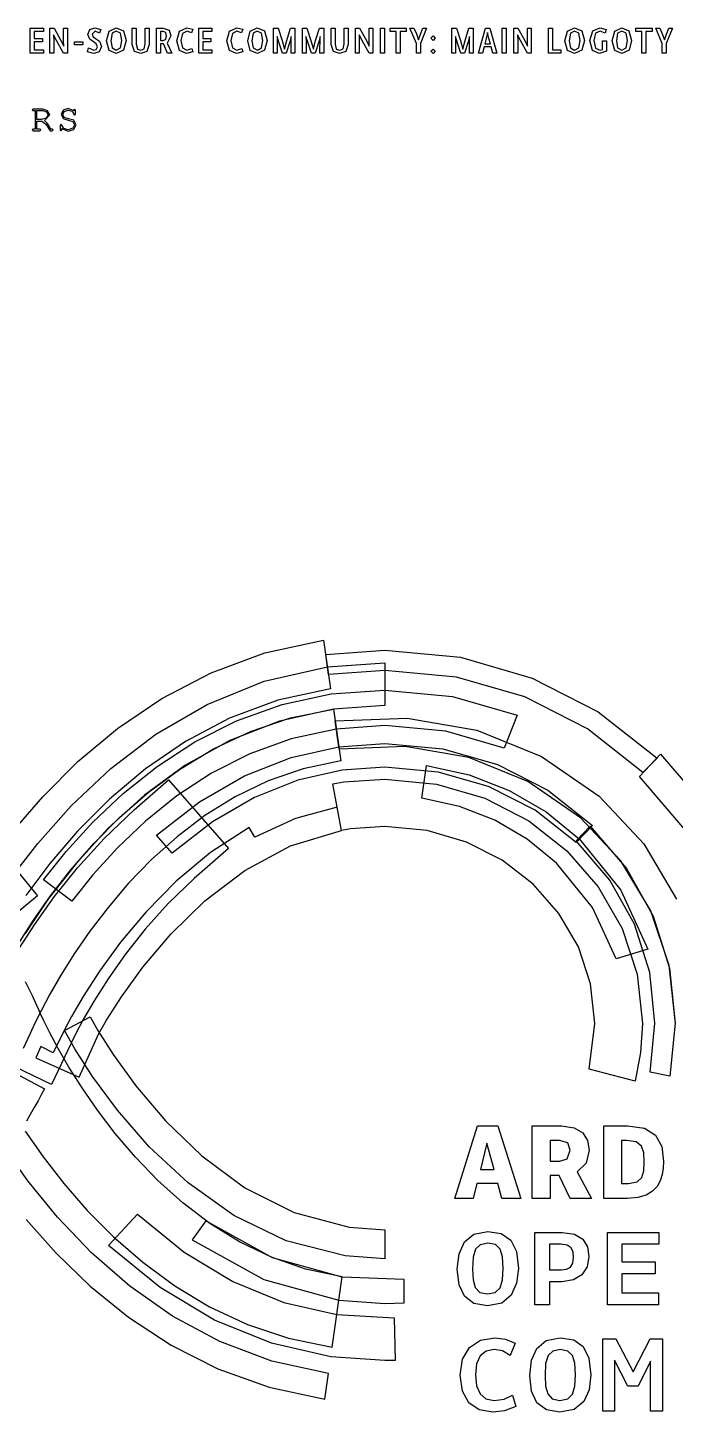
# Model space of a CAD drawing. Extents: x 21.95 to 29.86, y -23 to -15.75.
# Drawn here: x 24.742 to 27.063, y -20.715 to -15.751 of the extents above; entities that cross this region are included whole.
import ezdxf

# ---------------------------------------------------------------- set-up
doc = ezdxf.new("R2010")
doc.units = 0
doc.layers.get('0').update_dxf_attribs({"linetype": 'CONTINUOUS'})

msp = doc.modelspace()

# ---------------------------------------------------------------- linework, layer by layer
at = {"color": 9}
for p, q in [((24.751, -15.7519), (24.7978, -15.7519)), ((24.751, -15.8422), (24.751, -15.7519)), ((24.7978, -15.764), (24.7651, -15.764)), ((24.7651, -15.764), (24.7651, -15.79)), ((24.7978, -15.7519), (24.7978, -15.764)), ((24.8215, -15.7519), (24.8361, -15.7519)), ((24.8215, -15.8422), (24.8215, -15.7519)), ((24.8453, -15.7968), (24.8346, -15.7761)), ((24.8346, -15.7761), (24.8351, -15.7964)), ((24.8361, -15.7519), (24.8608, -15.7967)), ((24.8704, -15.7986), (24.8704, -15.7519)), ((24.8704, -15.7519), (24.884, -15.7519)), ((24.884, -15.7519), (24.884, -15.8422)), ((24.9576, -15.7749), (24.9647, -15.7574)), ((24.964, -15.7919), (24.9576, -15.7749)), ((24.9647, -15.7574), (24.9825, -15.7507)), ((24.9837, -15.7626), (24.9724, -15.7739)), ((24.9724, -15.7739), (24.9763, -15.7838)), ((24.9763, -15.7838), (24.985, -15.7894)), ((24.9825, -15.7507), (25.0039, -15.7572)), ((24.9993, -15.7704), (24.9837, -15.7626)), ((25.0039, -15.7572), (24.9993, -15.7704)), ((25.0246, -15.7976), (25.0338, -15.7633)), ((25.0338, -15.7633), (25.059, -15.7507)), ((25.0442, -15.7708), (25.0394, -15.7976)), ((25.059, -15.7626), (25.0442, -15.7708)), ((25.059, -15.7507), (25.0846, -15.7617)), ((25.0743, -15.7706), (25.059, -15.7626)), ((25.0792, -15.7972), (25.0743, -15.7706)), ((25.0846, -15.7617), (25.0942, -15.7972)), ((25.1167, -15.8115), (25.1167, -15.7519)), ((25.1167, -15.7519), (25.1308, -15.7519)), ((25.1308, -15.7519), (25.1308, -15.8094)), ((25.1633, -15.8087), (25.1633, -15.7519)), ((25.1633, -15.7519), (25.1772, -15.7519)), ((25.1772, -15.7519), (25.1772, -15.8108)), ((25.2039, -15.7519), (25.2276, -15.7519)), ((25.2039, -15.8422), (25.2039, -15.7519)), ((25.2268, -15.764), (25.2181, -15.764)), ((25.2181, -15.764), (25.2181, -15.7972)), ((25.2367, -15.7678), (25.2268, -15.764)), ((25.2276, -15.7519), (25.2485, -15.7593)), ((25.2361, -15.7936), (25.2397, -15.7806)), ((25.2397, -15.7806), (25.2367, -15.7678)), ((25.2546, -15.7801), (25.2414, -15.8056)), ((25.2485, -15.7593), (25.2546, -15.7801)), ((25.2761, -15.7976), (25.2862, -15.7626)), ((25.2862, -15.7626), (25.3122, -15.7507)), ((25.2965, -15.7713), (25.291, -15.7972)), ((25.3128, -15.7626), (25.2965, -15.7713)), ((25.3122, -15.7507), (25.3335, -15.7565)), ((25.3289, -15.7696), (25.3128, -15.7626)), ((25.3335, -15.7565), (25.3289, -15.7696)), ((25.3551, -15.7519), (25.4019, -15.7519)), ((25.3551, -15.8422), (25.3551, -15.7519)), ((25.4019, -15.764), (25.3693, -15.764)), ((25.3693, -15.764), (25.3693, -15.79)), ((25.4019, -15.7519), (25.4019, -15.764)), ((25.4551, -15.7976), (25.4653, -15.7626)), ((25.4653, -15.7626), (25.4914, -15.7507)), ((25.4757, -15.7713), (25.47, -15.7972)), ((25.4919, -15.7626), (25.4757, -15.7713)), ((25.4914, -15.7507), (25.5126, -15.7565)), ((25.5081, -15.7696), (25.4919, -15.7626)), ((25.5126, -15.7565), (25.5081, -15.7696)), ((25.5303, -15.7976), (25.5394, -15.7633)), ((25.5394, -15.7633), (25.5647, -15.7507)), ((25.5499, -15.7708), (25.5451, -15.7976)), ((25.5647, -15.7626), (25.5499, -15.7708)), ((25.5647, -15.7507), (25.5903, -15.7617)), ((25.58, -15.7706), (25.5647, -15.7626)), ((25.5849, -15.7972), (25.58, -15.7706)), ((25.5903, -15.7617), (25.5999, -15.7972)), ((25.6233, -15.7519), (25.639, -15.7519)), ((25.6233, -15.8422), (25.6233, -15.7519)), ((25.6419, -15.8028), (25.6357, -15.7817)), ((25.6357, -15.7817), (25.636, -15.8021)), ((25.639, -15.7519), (25.6535, -15.7969)), ((25.6701, -15.7969), (25.684, -15.7519)), ((25.686, -15.7817), (25.6813, -15.8011)), ((25.684, -15.7519), (25.6993, -15.7519)), ((25.6857, -15.8422), (25.686, -15.7817)), ((25.6993, -15.7519), (25.6993, -15.8422)), ((25.7269, -15.7519), (25.7426, -15.7519)), ((25.7269, -15.8422), (25.7269, -15.7519)), ((25.7456, -15.8028), (25.7393, -15.7817)), ((25.7393, -15.7817), (25.7396, -15.8021)), ((25.7426, -15.7519), (25.7571, -15.7969)), ((25.7737, -15.7969), (25.7876, -15.7519)), ((25.7896, -15.7817), (25.7849, -15.8011)), ((25.7876, -15.7519), (25.8029, -15.7519)), ((25.7893, -15.8422), (25.7896, -15.7817)), ((25.8029, -15.7519), (25.8029, -15.8422)), ((25.8296, -15.8115), (25.8296, -15.7519)), ((25.8296, -15.7519), (25.8438, -15.7519)), ((25.8438, -15.7519), (25.8438, -15.8094)), ((25.8762, -15.8087), (25.8762, -15.7519)), ((25.8762, -15.7519), (25.8901, -15.7519)), ((25.8901, -15.7519), (25.8901, -15.8108)), ((25.9168, -15.7519), (25.9314, -15.7519)), ((25.9168, -15.8422), (25.9168, -15.7519)), ((25.9406, -15.7968), (25.9299, -15.7761)), ((25.9299, -15.7761), (25.9304, -15.7964)), ((25.9314, -15.7519), (25.9561, -15.7967)), ((25.9657, -15.7986), (25.9657, -15.7519)), ((25.9657, -15.7519), (25.9793, -15.7519)), ((25.9793, -15.7519), (25.9793, -15.8422)), ((26.0069, -15.7519), (26.0211, -15.7519)), ((26.0069, -15.8422), (26.0069, -15.7519)), ((26.0211, -15.7519), (26.0211, -15.8422)), ((26.0406, -15.764), (26.0406, -15.7519)), ((26.0406, -15.7519), (26.0985, -15.7519)), ((26.0625, -15.764), (26.0406, -15.764)), ((26.0625, -15.8422), (26.0625, -15.764)), ((26.0985, -15.764), (26.0767, -15.764)), ((26.0767, -15.764), (26.0767, -15.8422)), ((26.0985, -15.7519), (26.0985, -15.764)), ((26.1354, -15.8071), (26.1118, -15.7519)), ((26.1118, -15.7519), (26.1262, -15.7519)), ((26.1262, -15.7519), (26.1349, -15.7733)), ((26.1349, -15.7733), (26.1428, -15.7946)), ((26.1428, -15.7946), (26.1503, -15.7735)), ((26.1718, -15.7519), (26.1496, -15.8068)), ((26.1503, -15.7735), (26.1582, -15.7519)), ((26.1582, -15.7519), (26.1718, -15.7519)), ((26.1869, -15.7882), (26.1949, -15.78)), ((26.1949, -15.78), (26.2028, -15.7882)), ((26.2626, -15.7519), (26.2783, -15.7519)), ((26.2626, -15.8422), (26.2626, -15.7519)), ((26.2813, -15.8028), (26.275, -15.7817)), ((26.275, -15.7817), (26.2753, -15.8021)), ((26.2783, -15.7519), (26.2928, -15.7969)), ((26.3094, -15.7969), (26.3233, -15.7519)), ((26.3253, -15.7817), (26.3206, -15.8011)), ((26.3233, -15.7519), (26.3386, -15.7519)), ((26.325, -15.8422), (26.3253, -15.7817)), ((26.3386, -15.7519), (26.3386, -15.8422)), ((26.3579, -15.8422), (26.3831, -15.7519)), ((26.3831, -15.7519), (26.3982, -15.7519)), ((26.3903, -15.7676), (26.3856, -15.79)), ((26.3949, -15.7896), (26.3903, -15.7676)), ((26.3982, -15.7519), (26.4235, -15.8422)), ((26.4428, -15.7519), (26.4568, -15.7519)), ((26.4428, -15.8422), (26.4428, -15.7519)), ((26.4568, -15.7519), (26.4568, -15.8422)), ((26.4844, -15.7519), (26.499, -15.7519)), ((26.4844, -15.8422), (26.4844, -15.7519)), ((26.5082, -15.7968), (26.4975, -15.7761)), ((26.4975, -15.7761), (26.4981, -15.7964)), ((26.499, -15.7519), (26.5237, -15.7967)), ((26.5333, -15.7986), (26.5333, -15.7519)), ((26.5333, -15.7519), (26.5469, -15.7519)), ((26.5469, -15.7519), (26.5469, -15.8422)), ((26.6082, -15.7519), (26.6224, -15.7519)), ((26.6082, -15.8422), (26.6082, -15.7519)), ((26.6224, -15.7519), (26.6224, -15.83)), ((26.6676, -15.7976), (26.6768, -15.7633)), ((26.6768, -15.7633), (26.7021, -15.7507)), ((26.6871, -15.7708), (26.6825, -15.7976)), ((26.7021, -15.7626), (26.6871, -15.7708)), ((26.7021, -15.7507), (26.7276, -15.7617)), ((26.7172, -15.7706), (26.7021, -15.7626)), ((26.7222, -15.7972), (26.7172, -15.7706)), ((26.7276, -15.7617), (26.7372, -15.7972)), ((26.7564, -15.7972), (26.7672, -15.7619)), ((26.7672, -15.7619), (26.7936, -15.7507)), ((26.7775, -15.7704), (26.7713, -15.7969)), ((26.794, -15.7626), (26.7775, -15.7704)), ((26.7936, -15.7507), (26.8158, -15.7569)), ((26.8113, -15.7703), (26.794, -15.7626)), ((26.8158, -15.7569), (26.8113, -15.7703)), ((26.8368, -15.7976), (26.846, -15.7633)), ((26.846, -15.7633), (26.8712, -15.7507)), ((26.8563, -15.7708), (26.8517, -15.7976)), ((26.8712, -15.7626), (26.8563, -15.7708)), ((26.8712, -15.7507), (26.8968, -15.7617)), ((26.8864, -15.7706), (26.8712, -15.7626)), ((26.8914, -15.7972), (26.8864, -15.7706)), ((26.8968, -15.7617), (26.9064, -15.7972)), ((26.9217, -15.764), (26.9217, -15.7519)), ((26.9217, -15.7519), (26.9796, -15.7519)), ((26.9436, -15.764), (26.9217, -15.764)), ((26.9436, -15.8422), (26.9436, -15.764)), ((26.9796, -15.764), (26.9578, -15.764)), ((26.9578, -15.764), (26.9578, -15.8422)), ((26.9796, -15.7519), (26.9796, -15.764)), ((27.0165, -15.8071), (26.9929, -15.7519)), ((26.9929, -15.7519), (27.0074, -15.7519)), ((27.0074, -15.7519), (27.016, -15.7733)), ((27.016, -15.7733), (27.0239, -15.7946)), ((27.0239, -15.7946), (27.0314, -15.7735)), ((27.0529, -15.7519), (27.0307, -15.8068)), ((27.0314, -15.7735), (27.0393, -15.7519)), ((27.0393, -15.7519), (27.0529, -15.7519)), ((24.7651, -15.79), (24.7943, -15.79)), ((24.7943, -15.8019), (24.7651, -15.8019)), ((24.7651, -15.8019), (24.7651, -15.83)), ((24.7651, -15.83), (24.7978, -15.83)), ((24.7943, -15.79), (24.7943, -15.8019)), ((24.7978, -15.83), (24.7978, -15.8422)), ((24.8351, -15.7964), (24.8351, -15.8422)), ((24.8701, -15.8422), (24.8453, -15.7968)), ((24.8608, -15.7967), (24.8707, -15.8164)), ((24.8707, -15.8164), (24.8704, -15.7986)), ((24.9093, -15.8126), (24.9093, -15.8008)), ((24.9093, -15.8008), (24.9393, -15.8008)), ((24.9393, -15.8126), (24.9093, -15.8126)), ((24.9393, -15.8008), (24.9393, -15.8126)), ((24.9564, -15.8368), (24.9596, -15.8231)), ((24.9596, -15.8231), (24.9785, -15.8318)), ((24.9775, -15.8015), (24.964, -15.7919)), ((24.9871, -15.8081), (24.9775, -15.8015)), ((24.9785, -15.8318), (24.9874, -15.8289)), ((24.985, -15.7894), (24.9993, -15.7993)), ((24.9914, -15.8194), (24.9871, -15.8081)), ((24.9874, -15.8289), (24.9914, -15.8194)), ((25.0062, -15.8183), (24.9985, -15.8368)), ((24.9993, -15.7993), (25.0062, -15.8183)), ((25.0338, -15.8319), (25.0246, -15.7976)), ((25.0592, -15.8435), (25.0338, -15.8319)), ((25.0394, -15.7976), (25.044, -15.8232)), ((25.044, -15.8232), (25.0592, -15.8317)), ((25.0592, -15.8317), (25.0743, -15.8231)), ((25.0849, -15.8308), (25.0592, -15.8435)), ((25.0743, -15.8231), (25.0792, -15.7972)), ((25.0942, -15.7972), (25.0849, -15.8308)), ((25.1247, -15.8362), (25.1167, -15.8115)), ((25.1308, -15.8094), (25.1349, -15.8274)), ((25.1349, -15.8274), (25.1472, -15.8318)), ((25.1472, -15.8318), (25.1594, -15.8267)), ((25.1594, -15.8267), (25.1633, -15.8087)), ((25.1772, -15.8108), (25.1689, -15.8356)), ((25.2181, -15.7972), (25.2272, -15.7972)), ((25.2283, -15.8089), (25.2181, -15.8089)), ((25.2181, -15.8089), (25.2181, -15.8422)), ((25.2272, -15.7972), (25.2361, -15.7936)), ((25.2431, -15.8422), (25.2283, -15.8089)), ((25.2414, -15.8056), (25.2586, -15.8422)), ((25.2854, -15.8328), (25.2761, -15.7976)), ((25.3107, -15.8435), (25.2854, -15.8328)), ((25.291, -15.7972), (25.2965, -15.8232)), ((25.2965, -15.8232), (25.3124, -15.8317)), ((25.3124, -15.8317), (25.3303, -15.8249)), ((25.3303, -15.8249), (25.334, -15.8371)), ((25.3693, -15.79), (25.3985, -15.79)), ((25.3985, -15.8019), (25.3693, -15.8019)), ((25.3693, -15.8019), (25.3693, -15.83)), ((25.3693, -15.83), (25.4019, -15.83)), ((25.3985, -15.79), (25.3985, -15.8019)), ((25.4019, -15.83), (25.4019, -15.8422)), ((25.4646, -15.8328), (25.4551, -15.7976)), ((25.4899, -15.8435), (25.4646, -15.8328)), ((25.47, -15.7972), (25.4757, -15.8232)), ((25.4757, -15.8232), (25.4915, -15.8317)), ((25.4915, -15.8317), (25.5094, -15.8249)), ((25.5094, -15.8249), (25.5132, -15.8371)), ((25.5394, -15.8319), (25.5303, -15.7976)), ((25.5649, -15.8435), (25.5394, -15.8319)), ((25.5451, -15.7976), (25.5497, -15.8232)), ((25.5497, -15.8232), (25.5649, -15.8317)), ((25.5649, -15.8317), (25.58, -15.8231)), ((25.5906, -15.8308), (25.5649, -15.8435)), ((25.58, -15.8231), (25.5849, -15.7972)), ((25.5999, -15.7972), (25.5906, -15.8308)), ((25.636, -15.8021), (25.636, -15.8422)), ((25.6549, -15.8422), (25.6419, -15.8028)), ((25.6535, -15.7969), (25.6619, -15.8275)), ((25.6619, -15.8275), (25.6701, -15.7969)), ((25.6813, -15.8011), (25.6686, -15.8422)), ((25.7396, -15.8021), (25.7396, -15.8422)), ((25.7585, -15.8422), (25.7456, -15.8028)), ((25.7571, -15.7969), (25.7656, -15.8275)), ((25.7656, -15.8275), (25.7737, -15.7969)), ((25.7849, -15.8011), (25.7722, -15.8422)), ((25.8375, -15.8362), (25.8296, -15.8115)), ((25.8438, -15.8094), (25.8479, -15.8274)), ((25.8479, -15.8274), (25.8601, -15.8318)), ((25.8601, -15.8318), (25.8724, -15.8267)), ((25.8724, -15.8267), (25.8762, -15.8087)), ((25.8901, -15.8108), (25.8818, -15.8356)), ((25.9304, -15.7964), (25.9304, -15.8422)), ((25.9654, -15.8422), (25.9406, -15.7968)), ((25.9561, -15.7967), (25.966, -15.8164)), ((25.966, -15.8164), (25.9657, -15.7986)), ((26.1354, -15.8422), (26.1354, -15.8071)), ((26.1496, -15.8068), (26.1496, -15.8422)), ((26.1949, -15.7965), (26.1869, -15.7882)), ((26.1869, -15.8353), (26.1949, -15.8271)), ((26.2028, -15.7882), (26.1949, -15.7965)), ((26.1949, -15.8271), (26.2028, -15.8353)), ((26.2753, -15.8021), (26.2753, -15.8422)), ((26.2942, -15.8422), (26.2813, -15.8028)), ((26.2928, -15.7969), (26.3012, -15.8275)), ((26.3012, -15.8275), (26.3094, -15.7969)), ((26.3206, -15.8011), (26.3079, -15.8422)), ((26.3775, -15.8199), (26.3718, -15.8422)), ((26.4032, -15.8199), (26.3775, -15.8199)), ((26.3856, -15.79), (26.3803, -15.8086)), ((26.3803, -15.8086), (26.4001, -15.8086)), ((26.4001, -15.8086), (26.3949, -15.7896)), ((26.409, -15.8422), (26.4032, -15.8199)), ((26.4981, -15.7964), (26.4981, -15.8422)), ((26.5331, -15.8422), (26.5082, -15.7968)), ((26.5237, -15.7967), (26.5336, -15.8164)), ((26.5336, -15.8164), (26.5333, -15.7986)), ((26.6224, -15.83), (26.6525, -15.83)), ((26.6525, -15.83), (26.6525, -15.8422)), ((26.6768, -15.8319), (26.6676, -15.7976)), ((26.7022, -15.8435), (26.6768, -15.8319)), ((26.6825, -15.7976), (26.6871, -15.8232)), ((26.6871, -15.8232), (26.7022, -15.8317)), ((26.7022, -15.8317), (26.7172, -15.8231)), ((26.7279, -15.8308), (26.7022, -15.8435)), ((26.7172, -15.8231), (26.7222, -15.7972)), ((26.7372, -15.7972), (26.7279, -15.8308)), ((26.7664, -15.8326), (26.7564, -15.7972)), ((26.7915, -15.8435), (26.7664, -15.8326)), ((26.7713, -15.7969), (26.7775, -15.8239)), ((26.7775, -15.8239), (26.7935, -15.8318)), ((26.7935, -15.8318), (26.8025, -15.8293)), ((26.8025, -15.8293), (26.8025, -15.7976)), ((26.8025, -15.7976), (26.8165, -15.7976)), ((26.8165, -15.7976), (26.8165, -15.8353)), ((26.846, -15.8319), (26.8368, -15.7976)), ((26.8714, -15.8435), (26.846, -15.8319)), ((26.8517, -15.7976), (26.8563, -15.8232)), ((26.8563, -15.8232), (26.8714, -15.8317)), ((26.8714, -15.8317), (26.8864, -15.8231)), ((26.8971, -15.8308), (26.8714, -15.8435)), ((26.8864, -15.8231), (26.8914, -15.7972)), ((26.9064, -15.7972), (26.8971, -15.8308)), ((27.0165, -15.8422), (27.0165, -15.8071)), ((27.0307, -15.8068), (27.0307, -15.8422)), ((24.7978, -15.8422), (24.751, -15.8422)), ((24.8351, -15.8422), (24.8215, -15.8422)), ((24.884, -15.8422), (24.8701, -15.8422)), ((24.9793, -15.8435), (24.9564, -15.8368)), ((24.9985, -15.8368), (24.9793, -15.8435)), ((25.1467, -15.8435), (25.1247, -15.8362)), ((25.1689, -15.8356), (25.1467, -15.8435)), ((25.2181, -15.8422), (25.2039, -15.8422)), ((25.2586, -15.8422), (25.2431, -15.8422)), ((25.334, -15.8371), (25.3107, -15.8435)), ((25.4019, -15.8422), (25.3551, -15.8422)), ((25.5132, -15.8371), (25.4899, -15.8435)), ((25.636, -15.8422), (25.6233, -15.8422)), ((25.6686, -15.8422), (25.6549, -15.8422)), ((25.6993, -15.8422), (25.6857, -15.8422)), ((25.7396, -15.8422), (25.7269, -15.8422)), ((25.7722, -15.8422), (25.7585, -15.8422)), ((25.8029, -15.8422), (25.7893, -15.8422)), ((25.8596, -15.8435), (25.8375, -15.8362)), ((25.8818, -15.8356), (25.8596, -15.8435)), ((25.9304, -15.8422), (25.9168, -15.8422)), ((25.9793, -15.8422), (25.9654, -15.8422)), ((26.0211, -15.8422), (26.0069, -15.8422)), ((26.0767, -15.8422), (26.0625, -15.8422)), ((26.1496, -15.8422), (26.1354, -15.8422)), ((26.1949, -15.8438), (26.1869, -15.8353)), ((26.2028, -15.8353), (26.1949, -15.8438)), ((26.2753, -15.8422), (26.2626, -15.8422)), ((26.3079, -15.8422), (26.2942, -15.8422)), ((26.3386, -15.8422), (26.325, -15.8422)), ((26.3718, -15.8422), (26.3579, -15.8422)), ((26.4235, -15.8422), (26.409, -15.8422)), ((26.4568, -15.8422), (26.4428, -15.8422)), ((26.4981, -15.8422), (26.4844, -15.8422)), ((26.5469, -15.8422), (26.5331, -15.8422)), ((26.6525, -15.8422), (26.6082, -15.8422)), ((26.8165, -15.8353), (26.7915, -15.8435)), ((26.9578, -15.8422), (26.9436, -15.8422)), ((27.0307, -15.8422), (27.0165, -15.8422))]:
    msp.add_line(p, q, dxfattribs=at)
at = {"color": 0}
for p, q in [((24.7615, -16.0422), (24.7576, -16.0451)), ((24.7576, -16.0451), (24.7615, -16.0479)), ((24.7956, -16.0422), (24.7615, -16.0422)), ((24.7615, -16.0479), (24.7689, -16.0479)), ((24.7689, -16.0479), (24.7689, -16.1143)), ((24.7746, -16.0796), (24.7746, -16.0479)), ((24.7746, -16.0479), (24.7956, -16.0479)), ((24.7904, -16.0796), (24.7746, -16.0796)), ((24.8076, -16.0749), (24.7904, -16.0796)), ((24.8131, -16.0486), (24.7956, -16.0422)), ((24.7956, -16.0479), (24.809, -16.0526)), ((24.8014, -16.0838), (24.8206, -16.0637)), ((24.8149, -16.0637), (24.8076, -16.0749)), ((24.809, -16.0526), (24.8149, -16.0637)), ((24.8206, -16.0637), (24.8131, -16.0486)), ((24.8686, -16.0467), (24.8614, -16.0618)), ((24.8614, -16.0618), (24.8685, -16.0761)), ((24.8674, -16.0619), (24.8729, -16.0506)), ((24.8728, -16.0724), (24.8674, -16.0619)), ((24.8685, -16.0761), (24.8874, -16.0826)), ((24.8867, -16.0406), (24.8686, -16.0467)), ((24.8885, -16.0774), (24.8728, -16.0724)), ((24.8729, -16.0506), (24.8872, -16.0461)), ((24.9069, -16.0486), (24.8867, -16.0406)), ((24.8872, -16.0461), (24.901, -16.0503)), ((24.8874, -16.0826), (24.9035, -16.0872)), ((24.9074, -16.0828), (24.8885, -16.0774)), ((24.901, -16.0503), (24.9069, -16.0607)), ((24.91, -16.0422), (24.9069, -16.046)), ((24.9069, -16.046), (24.9069, -16.0486)), ((24.9069, -16.0607), (24.91, -16.064)), ((24.9156, -16.0992), (24.9074, -16.0828)), ((24.9125, -16.046), (24.91, -16.0422)), ((24.91, -16.064), (24.9125, -16.0603)), ((24.9125, -16.0603), (24.9125, -16.046)), ((24.7615, -16.1143), (24.7576, -16.1171)), ((24.7576, -16.1171), (24.7615, -16.12)), ((24.7689, -16.1143), (24.7615, -16.1143)), ((24.7615, -16.12), (24.785, -16.12)), ((24.7746, -16.0853), (24.7928, -16.0853)), ((24.7746, -16.1143), (24.7746, -16.0853)), ((24.785, -16.1143), (24.7746, -16.1143)), ((24.7886, -16.1171), (24.785, -16.1143)), ((24.785, -16.12), (24.7886, -16.1171)), ((24.7928, -16.0853), (24.8065, -16.0961)), ((24.8124, -16.094), (24.8014, -16.0838)), ((24.8065, -16.0961), (24.8217, -16.12)), ((24.8251, -16.1143), (24.8124, -16.094)), ((24.8217, -16.12), (24.8294, -16.12)), ((24.8294, -16.1143), (24.8251, -16.1143)), ((24.8331, -16.1171), (24.8294, -16.1143)), ((24.8294, -16.12), (24.8331, -16.1171)), ((24.8611, -16.0969), (24.8583, -16.1008)), ((24.8583, -16.1008), (24.8583, -16.1163)), ((24.8583, -16.1163), (24.8608, -16.12)), ((24.8608, -16.12), (24.8639, -16.1163)), ((24.8639, -16.1004), (24.8611, -16.0969)), ((24.871, -16.1118), (24.8639, -16.1004)), ((24.8639, -16.1163), (24.8639, -16.1121)), ((24.8639, -16.1121), (24.8872, -16.1221)), ((24.8872, -16.1165), (24.871, -16.1118)), ((24.9032, -16.1115), (24.8872, -16.1165)), ((24.8872, -16.1221), (24.9076, -16.1157)), ((24.9094, -16.0989), (24.9032, -16.1115)), ((24.9035, -16.0872), (24.9094, -16.0989)), ((24.9076, -16.1157), (24.9156, -16.0992))]:
    msp.add_line(p, q, dxfattribs=at)
at = {"color": 122}
for p, q in [((25.5919, -17.9924), (25.8026, -17.9468)), ((25.8026, -17.9468), (25.8274, -18.1204)), ((25.3989, -18.0633), (25.5919, -17.9924)), ((25.2229, -18.1551), (25.3989, -18.0633)), ((25.064, -18.2629), (25.2229, -18.1551)), ((25.6389, -18.1615), (25.4656, -18.226)), ((25.8274, -18.1204), (25.6389, -18.1615)), ((25.684, -18.2254), (25.8378, -18.1937)), ((25.8378, -18.1937), (25.8643, -18.379)), ((24.9217, -18.3819), (25.064, -18.2629)), ((25.4656, -18.226), (25.3072, -18.3093)), ((25.5408, -18.2736), (25.684, -18.2254)), ((25.3072, -18.3093), (25.1638, -18.4075)), ((25.4081, -18.3358), (25.5408, -18.2736)), ((25.8571, -18.3285), (26.0218, -18.3167)), ((26.0218, -18.3167), (26.2294, -18.336)), ((25.2854, -18.4096), (25.4081, -18.3358)), ((25.6856, -18.3671), (25.8571, -18.3285)), ((26.2294, -18.336), (26.4257, -18.3925)), ((24.7957, -18.5076), (24.9217, -18.3819)), ((25.1638, -18.4075), (25.035, -18.5161)), ((25.1731, -18.4924), (25.2854, -18.4096)), ((25.519, -18.4331), (25.6856, -18.3671)), ((25.7292, -18.4074), (25.6031, -18.4511)), ((25.869, -18.4128), (25.7097, -18.4486)), ((25.8643, -18.379), (25.7292, -18.4074)), ((26.0218, -18.4018), (25.869, -18.4128)), ((26.2132, -18.4194), (26.0218, -18.4018)), ((26.1546, -18.5133), (26.1714, -18.3953)), ((26.1714, -18.3953), (26.3242, -18.429)), ((26.4257, -18.3925), (26.6063, -18.4846)), ((25.3579, -18.5261), (25.519, -18.4331)), ((25.6031, -18.4511), (25.4857, -18.5079)), ((25.7097, -18.4486), (25.5546, -18.5104)), ((26.394, -18.4715), (26.2132, -18.4194)), ((26.3242, -18.429), (26.4676, -18.485)), ((24.686, -18.6353), (24.7957, -18.5076)), ((25.0707, -18.5817), (25.1731, -18.4924)), ((25.4857, -18.5079), (25.3771, -18.5753)), ((25.5546, -18.5104), (25.4042, -18.5975)), ((26.2892, -18.5429), (26.1546, -18.5133)), ((26.5603, -18.5561), (26.394, -18.4715)), ((26.4676, -18.485), (26.6, -18.5621)), ((26.6063, -18.4846), (26.7664, -18.6103)), ((25.035, -18.5161), (24.9208, -18.6307)), ((25.2031, -18.646), (25.3579, -18.5261)), ((25.8513, -18.5451), (25.7017, -18.5861)), ((25.8665, -18.6288), (25.8513, -18.5451)), ((26.4156, -18.5922), (26.2892, -18.5429)), ((26.7075, -18.6718), (26.5603, -18.5561)), ((26.6, -18.5621), (26.7193, -18.6594)), ((24.9783, -18.675), (25.0707, -18.5817)), ((25.4042, -18.5975), (25.2592, -18.7099)), ((25.3771, -18.5753), (25.2772, -18.6511)), ((25.7017, -18.5861), (25.5556, -18.6531)), ((26.5321, -18.66), (26.4156, -18.5922)), ((26.7664, -18.6103), (26.7075, -18.6718)), ((26.7081, -18.6658), (26.7583, -18.6133)), ((26.7583, -18.6133), (26.8886, -18.7653)), ((24.9208, -18.6307), (24.8211, -18.7472)), ((25.2772, -18.6511), (25.186, -18.7326)), ((25.2592, -18.7099), (25.2031, -18.646)), ((25.5358, -18.6175), (25.3969, -18.7074)), ((25.5556, -18.6531), (25.5358, -18.6175)), ((25.684, -18.684), (25.8665, -18.6288)), ((26.6369, -18.7456), (26.5321, -18.66)), ((26.7193, -18.6594), (26.8679, -18.8424)), ((24.8958, -18.7699), (24.9783, -18.675)), ((25.3969, -18.7074), (25.2735, -18.8103)), ((25.5204, -18.7718), (25.684, -18.684)), ((26.8288, -18.8065), (26.7081, -18.6658)), ((24.8211, -18.7472), (24.7356, -18.8613)), ((25.186, -18.7326), (25.1036, -18.8179)), ((26.7665, -18.905), (26.6369, -18.7456)), ((24.8231, -18.8636), (24.8958, -18.7699)), ((25.2735, -18.8103), (25.1658, -18.9199)), ((25.3771, -18.881), (25.5204, -18.7718)), ((26.9172, -18.965), (26.8288, -18.8065)), ((26.8886, -18.7653), (26.984, -18.9365)), ((25.1036, -18.8179), (25.0299, -18.9044)), ((26.8679, -18.8424), (26.9646, -19.0539)), ((24.7599, -18.9542), (24.8231, -18.8636)), ((25.0299, -18.9044), (24.9647, -18.9897)), ((25.2549, -19.0006), (25.3771, -18.881)), ((26.8507, -19.0889), (26.7665, -18.905)), ((24.7062, -19.0386), (24.7599, -18.9542)), ((25.1658, -18.9199), (25.0743, -19.0296)), ((26.984, -18.9365), (27.0426, -19.1226)), ((24.9647, -18.9897), (24.9083, -19.0715)), ((25.1546, -19.1192), (25.2549, -19.0006)), ((26.9715, -19.1374), (26.9172, -18.965)), ((25.0743, -19.0296), (24.999, -19.1329)), ((26.9646, -19.0539), (26.8507, -19.0889)), ((24.9083, -19.0715), (24.8604, -19.1475)), ((24.8604, -19.1475), (24.8213, -19.2153)), ((24.999, -19.1329), (24.9404, -19.2235)), ((25.0774, -19.2257), (25.1546, -19.1192)), ((26.99, -19.3194), (26.9715, -19.1374)), ((27.0426, -19.1226), (27.0626, -19.3194)), ((24.7585, -19.2215), (24.7339, -19.1719)), ((24.7742, -19.2557), (24.7585, -19.2215)), ((24.7813, -19.2721), (24.7742, -19.2557)), ((24.8213, -19.2153), (24.7907, -19.2724)), ((24.9404, -19.2235), (24.8989, -19.2951)), ((25.0243, -19.3093), (25.0774, -19.2257)), ((24.7907, -19.2724), (24.7686, -19.3167)), ((24.7861, -19.2831), (24.7813, -19.2721)), ((24.7993, -19.3113), (24.7861, -19.2831)), ((24.8989, -19.2951), (24.8744, -19.3411)), ((24.9961, -19.3586), (25.0243, -19.3093)), ((24.7503, -19.3568), (24.7426, -19.3743)), ((24.7553, -19.3456), (24.7503, -19.3568)), ((24.7686, -19.3167), (24.7553, -19.3456)), ((24.8211, -19.3547), (24.7993, -19.3113)), ((24.8511, -19.4107), (24.8211, -19.3547)), ((24.8744, -19.3411), (24.8331, -19.4254)), ((24.9265, -19.5136), (24.9961, -19.3586)), ((26.9728, -19.4953), (26.99, -19.3194)), ((27.0626, -19.3194), (27.044, -19.5094)), ((24.7426, -19.3743), (24.7261, -19.41)), ((24.7893, -19.4037), (24.7713, -19.4439)), ((24.8331, -19.4254), (24.7893, -19.4037)), ((24.7713, -19.4439), (24.9265, -19.5136)), ((24.8896, -19.4769), (24.8511, -19.4107)), ((24.9365, -19.5514), (24.8896, -19.4769)), ((27.044, -19.5094), (26.9728, -19.4953)), ((24.9919, -19.6317), (24.9365, -19.5514)), ((25.0557, -19.7153), (24.9919, -19.6317)), ((24.7325, -19.7064), (24.7969, -19.7985)), ((26.2728, -19.9478), (26.3543, -19.6881)), ((26.3543, -19.6881), (26.4265, -19.6881)), ((26.4265, -19.6881), (26.5093, -19.9478)), ((26.5504, -19.6881), (26.6551, -19.6881)), ((26.5504, -19.9478), (26.5504, -19.6881)), ((26.6551, -19.6881), (26.701, -19.6946)), ((26.701, -19.6946), (26.7317, -19.7128)), ((26.8063, -19.6881), (26.8913, -19.6881)), ((26.8063, -19.9478), (26.8063, -19.6881)), ((26.8913, -19.6881), (26.9524, -19.6965)), ((26.9524, -19.6965), (26.9924, -19.7213)), ((25.1279, -19.7999), (25.0557, -19.7153)), ((26.3879, -19.7496), (26.3643, -19.8447)), ((26.4135, -19.8447), (26.3879, -19.7496)), ((26.6476, -19.7404), (26.6149, -19.7404)), ((26.6149, -19.7404), (26.6149, -19.814)), ((26.6779, -19.749), (26.6476, -19.7404)), ((26.686, -19.7751), (26.6779, -19.749)), ((26.7317, -19.7128), (26.7489, -19.7401)), ((26.7489, -19.7401), (26.7542, -19.7749)), ((26.8706, -19.7404), (26.8706, -19.8946)), ((26.8893, -19.7404), (26.8706, -19.7404)), ((26.9233, -19.7454), (26.8893, -19.7404)), ((26.9422, -19.7604), (26.9233, -19.7454)), ((26.9924, -19.7213), (27.0142, -19.7613)), ((24.7969, -19.7985), (24.8711, -19.8942)), ((25.2085, -19.8835), (25.1279, -19.7999)), ((26.6487, -19.814), (26.6757, -19.8053)), ((26.6757, -19.8053), (26.686, -19.7751)), ((26.7542, -19.7749), (26.7435, -19.8214)), ((26.9503, -19.7847), (26.9422, -19.7604)), ((26.9519, -19.8183), (26.9503, -19.7847)), ((27.0142, -19.7613), (27.0207, -19.8156)), ((26.3643, -19.8447), (26.4135, -19.8447)), ((26.6149, -19.814), (26.6487, -19.814)), ((26.7435, -19.8214), (26.7115, -19.8526)), ((26.7115, -19.8526), (26.7622, -19.9478)), ((26.9433, -19.8729), (26.9506, -19.8487)), ((26.9506, -19.8487), (26.9519, -19.8183)), ((27.0197, -19.8389), (27.0161, -19.8621)), ((27.0207, -19.8156), (27.0197, -19.8389)), ((24.8711, -19.8942), (24.9554, -19.9907)), ((25.2975, -19.9633), (25.2085, -19.8835)), ((26.3519, -19.8946), (26.3388, -19.9478)), ((26.4265, -19.8946), (26.3519, -19.8946)), ((26.441, -19.9478), (26.4265, -19.8946)), ((26.6471, -19.8656), (26.6149, -19.8656)), ((26.6149, -19.8656), (26.6149, -19.9478)), ((26.6863, -19.9478), (26.6471, -19.8656)), ((26.8706, -19.8946), (26.8949, -19.8946)), ((26.8949, -19.8946), (26.9261, -19.8889)), ((26.9261, -19.8889), (26.9433, -19.8729)), ((26.9975, -19.9047), (26.981, -19.9221)), ((27.0089, -19.8844), (26.9975, -19.9047)), ((27.0161, -19.8621), (27.0089, -19.8844)), ((26.3388, -19.9478), (26.2728, -19.9478)), ((26.5093, -19.9478), (26.441, -19.9478)), ((26.6149, -19.9478), (26.5504, -19.9478)), ((26.7622, -19.9478), (26.6863, -19.9478)), ((26.8917, -19.9478), (26.8063, -19.9478)), ((26.9289, -19.9446), (26.8917, -19.9478)), ((26.9583, -19.9357), (26.9289, -19.9446)), ((26.981, -19.9221), (26.9583, -19.9357)), ((24.9554, -19.9907), (25.0496, -20.0857)), ((25.395, -20.0375), (25.2975, -19.9633)), ((25.5008, -20.1035), (25.395, -20.0375)), ((25.0496, -20.0857), (25.154, -20.1765)), ((25.6151, -20.159), (25.5008, -20.1035)), ((25.154, -20.1765), (25.2689, -20.261)), ((25.7378, -20.2018), (25.6151, -20.159)), ((25.869, -20.2294), (25.7378, -20.2018)), ((25.8331, -20.4811), (25.869, -20.2294)), ((25.2689, -20.261), (25.394, -20.3361)), ((25.394, -20.3361), (25.5297, -20.3994)), ((25.5297, -20.3994), (25.676, -20.4486)), ((25.676, -20.4486), (25.8331, -20.4811))]:
    msp.add_line(p, q, dxfattribs=at)
at = {"color": 20}
for p, q in [((25.8099, -17.9976), (26.0218, -17.9825)), ((25.8201, -18.0696), (25.8099, -17.9976)), ((26.0218, -17.9825), (26.2932, -18.0078)), ((26.2932, -18.0078), (26.5503, -18.0822)), ((26.0218, -18.0551), (25.8201, -18.0696)), ((26.2793, -18.0792), (26.0218, -18.0551)), ((26.5232, -18.1497), (26.2793, -18.0792)), ((26.5503, -18.0822), (26.7869, -18.2033)), ((26.7478, -18.2644), (26.5232, -18.1497)), ((26.7869, -18.2033), (26.9975, -18.3689)), ((26.9472, -18.4214), (26.7478, -18.2644)), ((26.9975, -18.3689), (26.9472, -18.4214)), ((25.8358, -18.4612), (25.875, -18.4549)), ((25.8665, -18.6288), (25.8358, -18.4612)), ((25.875, -18.4549), (26.0218, -18.4444)), ((26.0218, -18.4444), (26.2076, -18.4622)), ((26.2076, -18.4622), (26.3808, -18.5133)), ((26.3808, -18.5133), (26.5376, -18.5943)), ((26.0218, -18.6146), (25.899, -18.6233)), ((26.1733, -18.6289), (26.0218, -18.6146)), ((26.5376, -18.5943), (26.6743, -18.7014)), ((25.899, -18.6233), (25.8665, -18.6288)), ((26.3146, -18.6701), (26.1733, -18.6289)), ((26.4425, -18.7354), (26.3146, -18.6701)), ((26.6743, -18.7014), (26.7871, -18.8311)), ((26.554, -18.8217), (26.4425, -18.7354)), ((26.646, -18.9262), (26.554, -18.8217)), ((26.7871, -18.8311), (26.8722, -18.98)), ((26.7156, -19.0461), (26.646, -18.9262)), ((26.8722, -18.98), (26.9261, -19.1444)), ((26.7594, -19.1786), (26.7156, -19.0461)), ((26.9261, -19.1444), (26.945, -19.3208)), ((26.7749, -19.3208), (26.7594, -19.1786)), ((26.7543, -19.4849), (26.7749, -19.3208)), ((26.945, -19.3208), (26.9385, -19.425)), ((26.9385, -19.425), (26.9192, -19.5269)), ((26.9192, -19.5269), (26.7543, -19.4849)), ((24.7424, -19.8844), (24.6507, -19.7549)), ((24.8487, -20.0151), (24.7424, -19.8844)), ((24.7357, -20.0235), (24.8435, -20.1442)), ((24.9704, -20.1426), (24.8487, -20.0151)), ((24.8435, -20.1442), (24.9658, -20.2621)), ((25.1075, -20.2624), (24.9704, -20.1426)), ((24.9658, -20.2621), (25.1031, -20.3733)), ((25.2607, -20.3699), (25.1075, -20.2624)), ((25.1031, -20.3733), (25.2556, -20.4733)), ((25.43, -20.4608), (25.2607, -20.3699)), ((26.3649, -20.4561), (26.4162, -20.4472)), ((26.4162, -20.4472), (26.4547, -20.4522)), ((26.6007, -20.4572), (26.6503, -20.4472)), ((26.6503, -20.4472), (26.699, -20.4549)), ((26.8038, -20.7106), (26.8038, -20.4508)), ((26.8038, -20.4508), (26.8493, -20.4508)), ((26.8493, -20.4508), (26.9117, -20.5699)), ((26.9117, -20.5699), (26.9724, -20.4508)), ((26.9724, -20.4508), (27.0167, -20.4508)), ((27.0167, -20.4508), (27.0167, -20.7106)), ((25.2556, -20.4733), (25.4235, -20.5585)), ((25.6163, -20.5308), (25.43, -20.4608)), ((26.3008, -20.524), (26.3258, -20.4821)), ((26.3258, -20.4821), (26.3649, -20.4561)), ((26.3849, -20.4956), (26.3637, -20.5125)), ((26.4139, -20.49), (26.3849, -20.4956)), ((26.4432, -20.4946), (26.4139, -20.49)), ((26.4714, -20.5104), (26.4432, -20.4946)), ((26.4547, -20.4522), (26.4886, -20.4664)), ((26.4886, -20.4664), (26.4714, -20.5104)), ((26.5475, -20.5281), (26.5669, -20.4853)), ((26.5669, -20.4853), (26.6007, -20.4572)), ((26.6235, -20.4951), (26.6068, -20.5114)), ((26.6503, -20.49), (26.6235, -20.4951)), ((26.6782, -20.495), (26.6503, -20.49)), ((26.695, -20.511), (26.6782, -20.495)), ((26.699, -20.4549), (26.7332, -20.4786)), ((26.7332, -20.4786), (26.7535, -20.52)), ((25.8196, -20.5753), (25.6163, -20.5308)), ((26.2919, -20.5811), (26.3008, -20.524)), ((26.351, -20.5406), (26.3467, -20.5799)), ((26.3637, -20.5125), (26.351, -20.5406)), ((26.5412, -20.5826), (26.5475, -20.5281)), ((26.5983, -20.5401), (26.596, -20.5826)), ((26.6068, -20.5114), (26.5983, -20.5401)), ((26.7032, -20.539), (26.695, -20.511)), ((26.7054, -20.5807), (26.7032, -20.539)), ((26.7535, -20.52), (26.7601, -20.5807)), ((26.8933, -20.6206), (26.8453, -20.5275)), ((26.8453, -20.5275), (26.8453, -20.7106)), ((26.9743, -20.5311), (26.93, -20.6206)), ((26.9743, -20.7106), (26.9743, -20.5311)), ((25.4235, -20.5585), (25.6071, -20.6243)), ((25.8064, -20.6669), (25.8196, -20.5753)), ((26.2999, -20.6394), (26.2919, -20.5811)), ((26.3467, -20.5799), (26.3507, -20.6199)), ((26.5476, -20.6389), (26.5412, -20.5826)), ((26.596, -20.5826), (26.5979, -20.621)), ((26.7031, -20.6208), (26.7054, -20.5807)), ((26.7601, -20.5807), (26.754, -20.6336)), ((25.6071, -20.6243), (25.8064, -20.6669)), ((26.3226, -20.6811), (26.2999, -20.6394)), ((26.3507, -20.6199), (26.3631, -20.6487)), ((26.3631, -20.6487), (26.3842, -20.6662)), ((26.5672, -20.6801), (26.5476, -20.6389)), ((26.5979, -20.621), (26.6057, -20.6489)), ((26.6057, -20.6489), (26.6219, -20.666)), ((26.6774, -20.6661), (26.6944, -20.6493)), ((26.6944, -20.6493), (26.7031, -20.6208)), ((26.754, -20.6336), (26.7346, -20.6761)), ((26.93, -20.6206), (26.8933, -20.6206)), ((26.3596, -20.7061), (26.3226, -20.6811)), ((26.3842, -20.6662), (26.4142, -20.6721)), ((26.4142, -20.6721), (26.4496, -20.6669)), ((26.4496, -20.6669), (26.4789, -20.6531)), ((26.491, -20.6942), (26.4514, -20.7096)), ((26.4789, -20.6531), (26.491, -20.6942)), ((26.601, -20.7057), (26.5672, -20.6801)), ((26.6219, -20.666), (26.6496, -20.6718)), ((26.6496, -20.6718), (26.6774, -20.6661)), ((26.7346, -20.6761), (26.7004, -20.7043)), ((26.4094, -20.7146), (26.3596, -20.7061)), ((26.4514, -20.7096), (26.4094, -20.7146)), ((26.6496, -20.7146), (26.601, -20.7057)), ((26.7004, -20.7043), (26.6496, -20.7146)), ((26.8453, -20.7106), (26.8038, -20.7106)), ((27.0167, -20.7106), (26.9743, -20.7106))]:
    msp.add_line(p, q, dxfattribs=at)
at = {"color": 123}
for p, q in [((25.5897, -18.0938), (25.8161, -18.0421)), ((25.8161, -18.0421), (26.0218, -18.0274)), ((26.0218, -18.0274), (26.0218, -18.1806)), ((25.385, -18.1768), (25.5897, -18.0938)), ((25.6535, -18.1769), (25.83, -18.1392)), ((25.83, -18.1392), (26.0218, -18.1256)), ((26.0218, -18.1256), (26.2649, -18.1479)), ((26.2649, -18.1479), (26.4967, -18.2149)), ((25.2015, -18.2836), (25.385, -18.1768)), ((25.4906, -18.2354), (25.6535, -18.1769)), ((25.8378, -18.1937), (25.6439, -18.2369)), ((26.0218, -18.1806), (25.8378, -18.1937)), ((26.4967, -18.2149), (26.45, -18.3331)), ((25.3414, -18.3107), (25.4906, -18.2354)), ((25.6439, -18.2369), (25.4665, -18.306)), ((25.8479, -18.265), (25.6867, -18.2997)), ((26.0218, -18.2526), (25.8479, -18.265)), ((26.2411, -18.2728), (26.0218, -18.2526)), ((25.0392, -18.4071), (25.2015, -18.2836)), ((25.2058, -18.399), (25.3414, -18.3107)), ((25.4665, -18.306), (25.3054, -18.3961)), ((25.6867, -18.2997), (25.5376, -18.3536)), ((26.45, -18.3331), (26.2411, -18.2728)), ((25.5376, -18.3536), (25.4008, -18.4233)), ((26.9344, -18.4347), (27.0103, -18.3556)), ((27.0103, -18.3556), (27.1881, -18.5628)), ((24.8979, -18.5399), (25.0392, -18.4071)), ((25.0838, -18.4964), (25.2058, -18.399)), ((25.3054, -18.3961), (25.1603, -18.5025)), ((25.4008, -18.4233), (25.2763, -18.505)), ((27.0978, -18.6251), (26.9344, -18.4347)), ((24.9751, -18.5992), (25.0838, -18.4964)), ((25.1603, -18.5025), (25.0307, -18.6207)), ((25.2763, -18.505), (25.1638, -18.5954)), ((24.7776, -18.6749), (24.8979, -18.5399)), ((24.88, -18.7035), (24.9751, -18.5992)), ((25.1638, -18.5954), (25.0635, -18.6907)), ((25.0307, -18.6207), (24.9164, -18.7458)), ((24.6781, -18.8046), (24.7776, -18.6749)), ((24.7982, -18.8056), (24.88, -18.7035)), ((25.0635, -18.6907), (24.9754, -18.7875)), ((24.9164, -18.7458), (24.8169, -18.8731)), ((24.7072, -18.7776), (24.7771, -18.8632)), ((24.8996, -18.8822), (24.7982, -18.8056)), ((24.9754, -18.7875), (24.8996, -18.8822)), ((24.7771, -18.8632), (24.6928, -18.9321)), ((24.8169, -18.8731), (24.7322, -18.9981)), ((24.8738, -19.3453), (24.9657, -19.2967)), ((24.9657, -19.2967), (24.9933, -19.3456)), ((24.9108, -19.4111), (24.8738, -19.3453)), ((24.9933, -19.3456), (25.0481, -19.4324)), ((24.9742, -19.5104), (24.9108, -19.4111)), ((25.0481, -19.4324), (25.129, -19.5446)), ((25.0632, -19.6317), (24.9742, -19.5104)), ((25.129, -19.5446), (25.2353, -19.6699)), ((25.1776, -19.7629), (25.0632, -19.6317)), ((25.2353, -19.6699), (25.3658, -19.7956)), ((25.3169, -19.8925), (25.1776, -19.7629)), ((25.3658, -19.7956), (25.5199, -19.9093)), ((25.4807, -20.0088), (25.3169, -19.8925)), ((25.5199, -19.9093), (25.6964, -19.9986)), ((25.0313, -20.1164), (25.1357, -20.0042)), ((25.1357, -20.0042), (25.3024, -20.1403)), ((25.6964, -19.9986), (25.8946, -20.051)), ((25.6685, -20.0999), (25.4807, -20.0088)), ((25.8946, -20.051), (26.0224, -20.0603)), ((25.8797, -20.154), (25.6685, -20.0999)), ((26.0224, -20.0603), (26.0224, -20.1643)), ((25.2162, -20.2671), (25.0313, -20.1164)), ((25.3024, -20.1403), (25.4774, -20.2458)), ((26.0224, -20.1643), (25.8797, -20.154)), ((25.4774, -20.2458), (25.66, -20.3204)), ((25.4112, -20.3842), (25.2162, -20.2671)), ((25.66, -20.3204), (25.8497, -20.3637)), ((25.6154, -20.4671), (25.4112, -20.3842)), ((25.8497, -20.3637), (26.0556, -20.3757)), ((26.0556, -20.3757), (26.059, -20.5287)), ((25.8282, -20.5154), (25.6154, -20.4671)), ((26.0224, -20.5293), (25.8282, -20.5154)), ((26.059, -20.5287), (26.0224, -20.5293))]:
    msp.add_line(p, q, dxfattribs=at)
at = {"color": 40}
for p, q in [((25.8438, -18.2358), (26.1022, -18.226)), ((25.8582, -18.3369), (25.8438, -18.2358)), ((26.1022, -18.226), (26.3517, -18.2693)), ((26.3517, -18.2693), (26.5839, -18.3633)), ((26.0947, -18.3279), (25.8582, -18.3369)), ((26.3229, -18.3674), (26.0947, -18.3279)), ((26.5839, -18.3633), (26.7906, -18.5058)), ((26.535, -18.4531), (26.3229, -18.3674)), ((25.1233, -18.5551), (25.2461, -18.4472)), ((25.2461, -18.4472), (25.4618, -18.6929)), ((26.7237, -18.5829), (26.535, -18.4531)), ((26.7906, -18.5058), (26.95, -18.6768)), ((25.0157, -18.6575), (25.1233, -18.5551)), ((26.8681, -18.7379), (26.7237, -18.5829)), ((24.9201, -18.7626), (25.0157, -18.6575)), ((25.4618, -18.6929), (25.339, -18.8008)), ((26.95, -18.6768), (27.0679, -18.8744)), ((24.8369, -18.8669), (24.9201, -18.7626)), ((26.975, -18.9168), (26.8681, -18.7379)), ((25.339, -18.8008), (25.2456, -18.89)), ((24.7658, -18.9668), (24.8369, -18.8669)), ((25.2456, -18.89), (25.1628, -18.9822)), ((27.0414, -19.1133), (26.975, -18.9168)), ((24.7068, -19.0587), (24.7658, -18.9668)), ((25.1628, -18.9822), (25.0908, -19.0738)), ((25.0908, -19.0738), (25.0297, -19.1608)), ((27.0642, -19.3208), (27.0414, -19.1133)), ((25.0297, -19.1608), (24.9797, -19.2397)), ((24.9797, -19.2397), (24.9407, -19.3068)), ((24.9407, -19.3068), (24.9132, -19.3586)), ((24.9132, -19.3586), (24.8971, -19.3911)), ((24.8269, -19.5388), (24.5317, -19.3983)), ((24.8971, -19.3911), (24.8269, -19.5388)), ((24.6968, -19.4993), (24.8022, -19.5549)), ((24.8022, -19.5549), (24.7918, -19.5742)), ((24.779, -19.5974), (24.765, -19.6222)), ((24.7918, -19.5742), (24.779, -19.5974)), ((24.7508, -19.6472), (24.7378, -19.6703)), ((24.765, -19.6222), (24.7508, -19.6472)), ((25.3797, -20.0283), (25.3317, -20.0963)), ((25.6188, -20.161), (25.3797, -20.0283)), ((25.3317, -20.0963), (25.5879, -20.2383)), ((25.869, -20.2299), (25.6188, -20.161)), ((25.5879, -20.2383), (25.8572, -20.3122)), ((26.0908, -20.2385), (25.869, -20.2299)), ((26.0908, -20.3219), (26.0908, -20.2385)), ((25.8572, -20.3122), (26.0224, -20.3242)), ((26.0224, -20.3242), (26.0908, -20.3219))]:
    msp.add_line(p, q, dxfattribs=at)
at = {"color": 45}
for p, q in [((26.3072, -20.1039), (26.3411, -20.0758)), ((26.3411, -20.0758), (26.3907, -20.0658)), ((26.3907, -20.0658), (26.4393, -20.0735)), ((26.4393, -20.0735), (26.4736, -20.0972)), ((26.4736, -20.0972), (26.4939, -20.1386)), ((26.56, -20.0694), (26.6579, -20.0694)), ((26.56, -20.3292), (26.56, -20.0694)), ((26.6579, -20.0694), (26.7021, -20.0758)), ((26.7021, -20.0758), (26.7317, -20.094)), ((26.7317, -20.094), (26.7483, -20.1215)), ((26.8197, -20.3292), (26.8197, -20.0694)), ((26.8197, -20.0694), (27.0035, -20.0694)), ((27.0035, -20.0694), (27.0035, -20.1122)), ((26.2817, -20.2013), (26.2878, -20.1467)), ((26.2878, -20.1467), (26.3072, -20.1039)), ((26.3471, -20.13), (26.3386, -20.1588)), ((26.3637, -20.1137), (26.3471, -20.13)), ((26.3907, -20.1086), (26.3637, -20.1137)), ((26.4185, -20.1136), (26.3907, -20.1086)), ((26.4353, -20.1294), (26.4185, -20.1136)), ((26.4436, -20.1576), (26.4353, -20.1294)), ((26.4939, -20.1386), (26.5006, -20.1993)), ((26.6528, -20.1122), (26.6117, -20.1122)), ((26.6117, -20.1122), (26.6117, -20.2038)), ((26.6753, -20.1156), (26.6528, -20.1122)), ((26.6893, -20.1251), (26.6753, -20.1156)), ((26.6965, -20.1399), (26.6893, -20.1251)), ((26.6986, -20.1586), (26.6965, -20.1399)), ((26.7483, -20.1215), (26.7535, -20.1565)), ((27.0035, -20.1122), (26.8712, -20.1122)), ((26.8712, -20.1122), (26.8712, -20.1754)), ((26.2879, -20.2575), (26.2817, -20.2013)), ((26.3386, -20.1588), (26.3362, -20.2013)), ((26.3362, -20.2013), (26.3383, -20.2396)), ((26.4433, -20.2394), (26.4458, -20.1993)), ((26.4458, -20.1993), (26.4436, -20.1576)), ((26.5006, -20.1993), (26.4944, -20.2522)), ((26.6543, -20.2038), (26.6731, -20.2014)), ((26.6731, -20.2014), (26.6869, -20.1937)), ((26.6869, -20.1937), (26.6957, -20.1797)), ((26.6957, -20.1797), (26.6986, -20.1586)), ((26.7469, -20.1935), (26.7282, -20.2218)), ((26.7535, -20.1565), (26.7469, -20.1935)), ((26.8712, -20.1754), (26.9911, -20.1754)), ((26.9911, -20.1754), (26.9911, -20.2176)), ((26.3383, -20.2396), (26.346, -20.2675)), ((26.4347, -20.2679), (26.4433, -20.2394)), ((26.4944, -20.2522), (26.475, -20.2946)), ((26.6117, -20.2038), (26.6543, -20.2038)), ((26.656, -20.2464), (26.6117, -20.2464)), ((26.6117, -20.2464), (26.6117, -20.3292)), ((26.6976, -20.24), (26.656, -20.2464)), ((26.7282, -20.2218), (26.6976, -20.24)), ((26.9911, -20.2176), (26.8712, -20.2176)), ((26.8712, -20.2176), (26.8712, -20.286)), ((26.3075, -20.2988), (26.2879, -20.2575)), ((26.3412, -20.3243), (26.3075, -20.2988)), ((26.346, -20.2675), (26.3622, -20.2846)), ((26.3622, -20.2846), (26.3899, -20.2904)), ((26.3899, -20.2904), (26.4176, -20.2847)), ((26.4176, -20.2847), (26.4347, -20.2679)), ((26.475, -20.2946), (26.4407, -20.3229)), ((26.8712, -20.286), (27.0032, -20.286)), ((27.0032, -20.286), (27.0032, -20.3292)), ((26.3899, -20.3331), (26.3412, -20.3243)), ((26.4407, -20.3229), (26.3899, -20.3331)), ((26.6117, -20.3292), (26.56, -20.3292)), ((27.0032, -20.3292), (26.8197, -20.3292))]:
    msp.add_line(p, q, dxfattribs=at)

doc.saveas('drawing.dxf')
